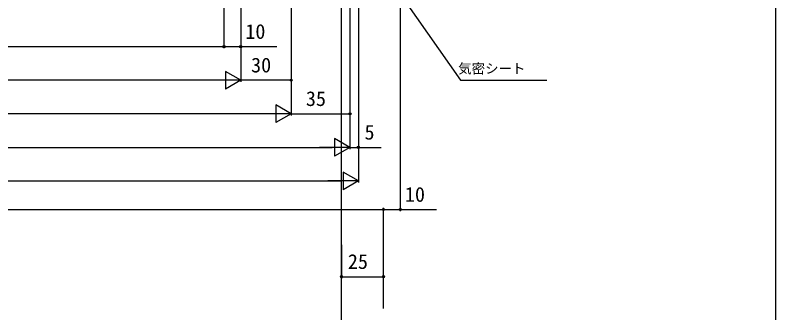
# Model space of a CAD drawing. Units: millimetres, scale not verified. Extents: x -525 to 525, y -783 to 778.
# Drawn here: x 72.2 to 525, y -501.3 to -324.1 of the extents above; entities that cross this region are included whole.
import ezdxf
from ezdxf.enums import TextEntityAlignment as Align

# ---------------------------------------------------------------- set-up
doc = ezdxf.new("R2010")
doc.units = ezdxf.units.MM
doc.header["$LTSCALE"] = 4
for name, color, linetype in [('0-5_YKK_13', 4, 'Continuous'), ('0-6_YKK_D', 6, 'Continuous'), ('0-7_YKK_ZWAK', 7, 'Continuous')]:
    doc.layers.add(name, color=color, linetype=linetype)
doc.styles.add('ＭＳ ゴシック', font='')
doc.styles.get('ＭＳ ゴシック').set_extended_font_data('MS Gothic')

msp = doc.modelspace()

# ---------------------------------------------------------------- linework, layer by layer
at = {"layer": '0-5_YKK_13'}
msp.add_line((266.5, -516.107), (266.5, -59.597), dxfattribs=at)
at = {"layer": '0-6_YKK_D'}
for p, q in [((301.5, -118.254), (301.5, -440.844)), ((276.501, -232.997), (276.501, -423.8)), ((276.501, -232.997), (276.501, -403.8)), ((271.5, -235.497), (271.5, -403.8)), ((271.5, -235.497), (271.5, -403.8)), ((271.5, -235.497), (271.5, -383.8)), ((196.5, -242.797), (196.5, -343.8)), ((196.5, -242.797), (196.5, -343.8)), ((236.5, -264.797), (236.5, -363.8)), ((236.5, -264.797), (236.5, -383.8)), ((236.5, -264.797), (236.5, -383.8)), ((206.5, -279.797), (206.5, -363.8)), ((206.5, -279.797), (206.5, -343.8)), ((206.5, -285.8), (206.5, -363.8)), ((-242.5, -342.8), (196.5, -342.8)), ((206.5, -362.8), (197.407, -357.55)), ((197.407, -357.55), (197.407, -368.05)), ((196, -362.8), (-242, -362.8)), ((206.5, -362.8), (188.313, -362.8)), ((206.5, -362.8), (197.407, -368.05)), ((236.5, -362.8), (206.5, -362.8)), ((236.5, -382.8), (227.407, -377.55)), ((227.407, -377.55), (227.407, -388.05)), ((226, -382.8), (-272, -382.8)), ((236.5, -382.8), (218.313, -382.8)), ((236.5, -382.8), (227.407, -388.05)), ((236.5, -382.8), (271.5, -382.8)), ((271.5, -402.8), (262.407, -397.55)), ((262.407, -397.55), (262.407, -408.05)), ((-307, -402.8), (261, -402.8)), ((271.5, -402.8), (253.313, -402.8)), ((271.5, -402.8), (262.407, -408.05)), ((276.501, -422.8), (267.407, -417.55)), ((267.407, -417.55), (267.407, -428.05)), ((-312.002, -422.8), (266.001, -422.8)), ((276.501, -422.8), (258.314, -422.8)), ((276.501, -422.8), (267.407, -428.05)), ((291.51, -498.844), (291.51, -438.844)), ((291.51, -498.844), (291.51, -438.844)), ((-337.5, -439.844), (291.51, -439.844)), ((266.5, -460.844), (266.5, -480.844)), ((266.5, -479.844), (291.5, -479.844)), ((291.5, -498.844), (291.5, -478.844))]:
    msp.add_line(p, q, dxfattribs=at)
for points in [[(275.501, -274.489), (276.964, -276.578), (337.337, -362.8), (388.702, -362.8)], [(196.5, -342.8), (206.5, -342.8), (228.05, -342.8)], [(271.5, -402.8), (276.501, -402.8), (290.005, -402.8)], [(291.51, -439.844), (301.5, -439.844), (323.05, -439.844)]]:
    msp.add_lwpolyline(points, dxfattribs=at)
for centre in [(196.5, -342.8), (196.5, -342.8), (206.5, -342.8), (236.5, -362.8), (271.5, -382.8), (276.501, -402.8), (291.51, -439.844), (291.51, -439.844), (301.5, -439.844), (266.5, -479.844), (291.5, -479.844)]:
    msp.add_circle(centre, 0.637, dxfattribs=at)
at = {"layer": '0-7_YKK_ZWAK'}
msp.add_lwpolyline([(-525, -782.8), (525, -782.8), (525, 747.2)], dxfattribs=at)

# ---------------------------------------------------------------- texts
at = {"layer": '0-6_YKK_D', "style": 'ＭＳ ゴシック'}
for s, height, p in [('10', 8.798, (209.209, -340.8)), ('30', 8.798, (212.636, -360.8)), ('気密シート', 5.865, (335.956, -360.532)), ('35', 8.798, (245.273, -380.8)), ('5', 8.798, (280.164, -400.8)), ('10', 8.798, (304.209, -437.844)), ('25', 8.798, (270.273, -477.844))]:
    msp.add_text(s, height=height, dxfattribs=at).set_placement(p, align=Align.BOTTOM_LEFT)

doc.saveas('drawing.dxf')
